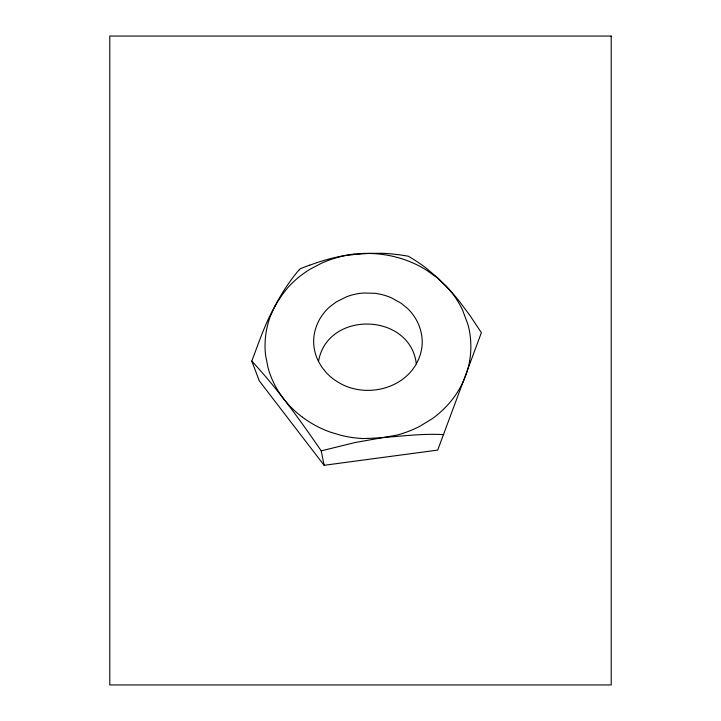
<?xml version="1.0" encoding="UTF-8"?>
<svg xmlns="http://www.w3.org/2000/svg" width="721" height="721" viewBox="0 0 721 721"><rect width="100%" height="100%" fill="white"/><g stroke="black" fill="none" stroke-linecap="round" stroke-linejoin="round"><path stroke-width="1.08" d="M469.614 361.077C467.307 374.298 461.728 386.88 453.716 397.631A96.488 96.488 0 0 1 431.987 418.865L420.001 426.183A110.782 110.782 0 0 1 396.992 435.078L354.831 442.586L321.224 450.868C299.81 419.685 277.594 388.844 251.791 361.095C261.579 335.247 270.213 307.768 288.733 286.616A99.651 99.651 0 0 1 310.436 269.014L321.629 263.165A111.241 111.241 0 0 1 345.395 255.576L363.465 253.386L382.671 253.278A202.24 202.24 0 0 1 403.643 255.441L408.239 256.189A161.414 161.414 0 0 1 426.156 268.122L438.179 278.297L449.543 289.923A91.747 91.747 0 0 1 462.603 310.129L467.938 324.504A82.122 82.122 0 0 1 469.858 333.535A85.186 85.186 0 0 1 469.605 361.077M318.502 361.482C327.118 310.174 410.213 312.211 416.332 363.862C401.597 390.061 364.7 397.695 339.357 382.932A53.579 53.579 0 0 1 325.937 372.261L321.773 367.034L318.502 361.482A45.144 45.144 0 0 1 314.194 348.099C312.725 339.249 314.32 330.038 318.213 321.999A48.415 48.415 0 0 1 329.749 306.813L336.446 301.811L346.558 296.773A59.861 59.861 0 0 1 363.312 293.023L374.821 293.294A59.879 59.879 0 0 1 391.386 297.809L401.273 303.325L407.725 308.642A48.379 48.379 0 0 1 418.54 324.369C422.046 332.606 423.209 341.907 421.298 350.685A45.441 45.441 0 0 1 416.323 363.862M251.791 361.095L259.335 380.94L324.108 465.288L437.701 450.093L481.385 332.687L469.984 315.546L459.881 302.009A227.088 227.088 0 0 0 445.614 285.57M274.998 305.902L270.24 316.528A85.502 85.502 0 0 0 265.076 343.214L265.04 346.314A80.815 80.815 0 0 0 265.643 355.633L268.104 367.971A88.908 88.908 0 0 0 278.234 391.097C284.561 401.218 292.843 410.069 302.423 417.18M298.818 270.393L300.278 268.717L309.66 265.103M354.39 254.189L369.684 253.459A115.757 115.757 0 0 1 394.82 256.775L400.993 258.478A108.492 108.492 0 0 1 426.85 270.384L436.854 277.54L445.596 285.588M443.775 434.646C416.504 432.997 389.493 438.269 362.348 438.53A116.865 116.865 0 0 1 340.88 435.295L330.452 432.158A105.383 105.383 0 0 1 320.475 428.04A107.023 107.023 0 0 1 302.423 417.18M321.224 450.868L324.108 465.288M275.134 305.974A190.921 190.921 0 0 1 298.683 270.285M309.715 265.238A199.438 199.438 0 0 1 354.362 253.99M611.21 36.05L109.79 36.05L109.79 684.95L611.21 684.95L611.21 36.05"/></g></svg>
